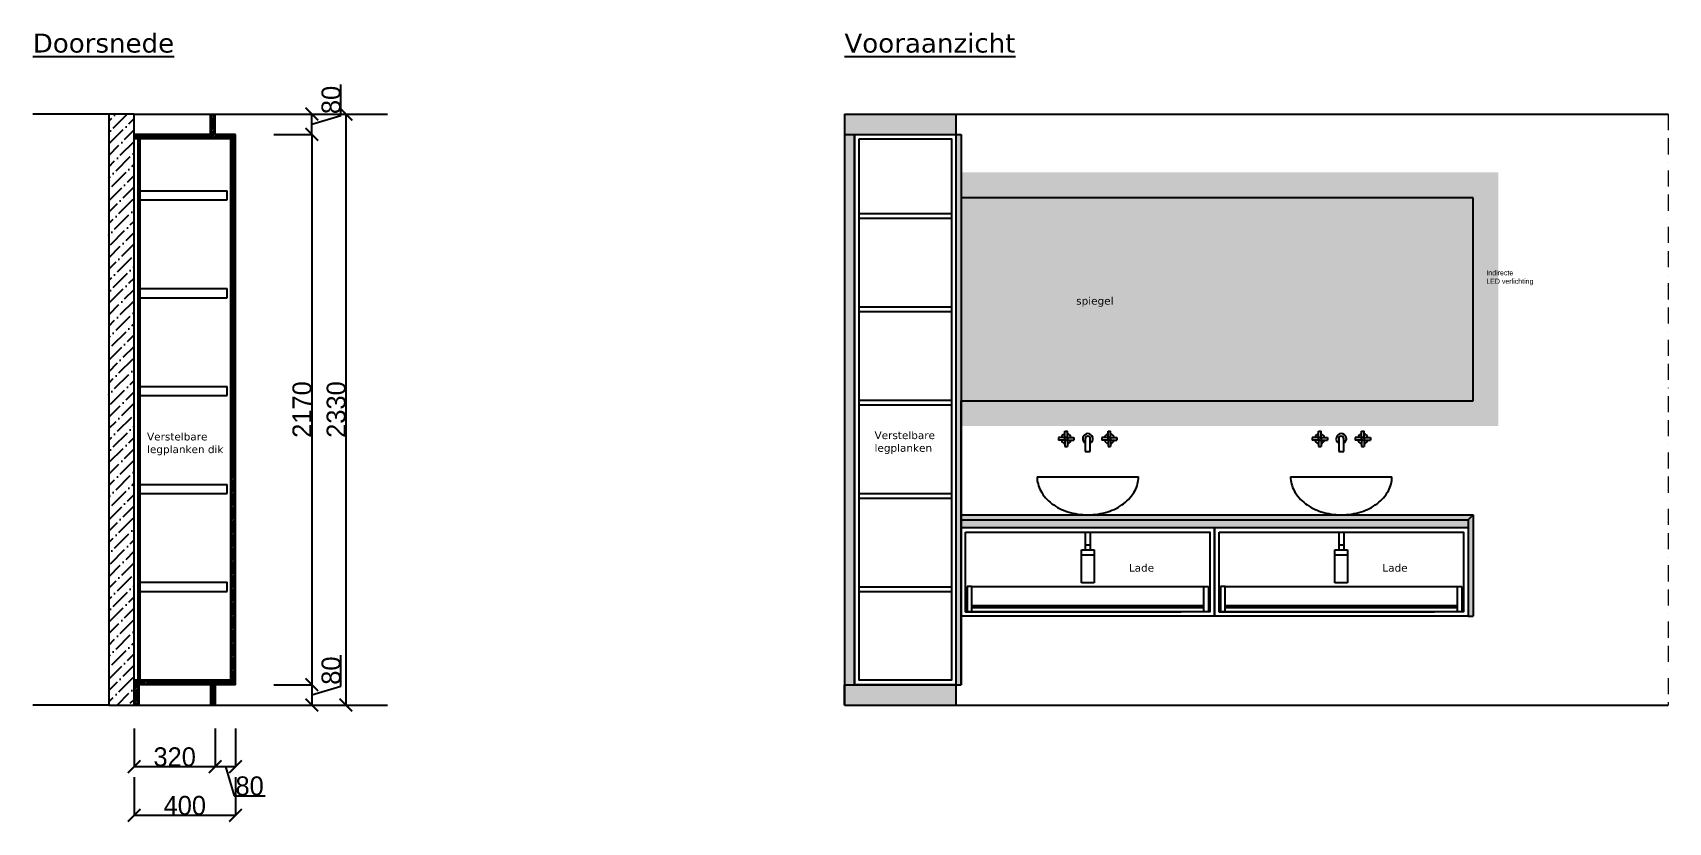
# Model space of a CAD drawing. Header units: millimetres. Extents: x -153917 to -31303, y -39726 to 31262.
# Drawn here: x -99229 to -92777, y -36228 to -33115 of the extents above; entities that cross this region are included whole.
import ezdxf

# ---------------------------------------------------------------- set-up
doc = ezdxf.new("R2010")
doc.units = ezdxf.units.MM
doc.header["$LTSCALE"] = 5
doc.linetypes.add('BORDER', pattern=[44.45, 12.7, -6.35, 12.7, -6.35, 0, -6.35])
for name, color, linetype in [('Bemating', 1, 'Continuous'), ('invulling muren', 252, 'Continuous'), ('Meubel', 8, 'Continuous'), ('muren', 7, 'Continuous'), ('spiegel', 141, 'Continuous'), ('Tekst', 7, 'Continuous'), ('Verlichting', 1, 'Continuous')]:
    doc.layers.add(name, color=color, linetype=linetype)
doc.layers.add('H-HELP', color=6, linetype='Continuous', lineweight=5, plot=False)
doc.layers.add('ruggen kast', color=7, linetype='Continuous', true_color=0xebebeb)
doc.styles.add('Geneva', font='')
doc.styles.get('Geneva').set_extended_font_data('Geneva')
doc.dimstyles.new('ISO-25', dxfattribs={"dimtxt": 100, "dimasz": 25, "dimexe": 1.25, "dimexo": 0.625, "dimtad": 1, "dimtxsty": 'Standard', "dimblk": 'ARCHTICK', "dimcen": 2.5, "dimse1": 1, "dimse2": 1, "dimadec": 0, "dimazin": 0, "dimtfac": 1, "dimtmove": 0, "dimatfit": 3, "dimfxl": 1, "dimarcsym": 0})

# ---------------------------------------------------------------- blocks, each defined once
blk = doc.blocks.new('_ArchTick')
at = {"color": 0, "linetype": 'ByBlock', "const_width": 0.15}
blk.add_lwpolyline([(-0.5, -0.5), (0.5, 0.5)], dxfattribs=at)
blk = doc.blocks.new('*D1048')
at = {"layer": 'Bemating', "color": 0, "lineweight": -2, "transparency": 16777216}
for p, q in [((-98829.4, -36050), (-98829.4, -36201.3)), ((-98429.4, -36050), (-98429.4, -36201.3)), ((-98829.4, -36200), (-98429.4, -36200))]:
    blk.add_line(p, q, dxfattribs=at)
at = {"layer": 'Defpoints', "color": 0, "transparency": 16777216}
for p in [(-98429.4, -35685.4), (-98829.4, -35765.4), (-98429.4, -36200)]:
    blk.add_point(p, dxfattribs=at)
at = {"layer": 'Bemating', "color": 0, "lineweight": -2, "transparency": 16777216, "xscale": 50, "yscale": 50, "zscale": 50, "rotation": 180}
blk.add_blockref('_ArchTick', (-98829.4, -36200), dxfattribs=at)
at = {"layer": 'Bemating', "color": 0, "lineweight": -2, "transparency": 16777216, "xscale": 50, "yscale": 50, "zscale": 50}
blk.add_blockref('_ArchTick', (-98429.4, -36200), dxfattribs=at)
at = {"layer": 'Bemating', "color": 0, "transparency": 16777216, "insert": (-98629.4, -36161.9), "char_height": 75, "attachment_point": 5, "style": 'Geneva'}
blk.add_mtext('400', dxfattribs=at)
blk = doc.blocks.new('*D1049')
at = {"layer": 'Bemating', "color": 0, "lineweight": -2, "transparency": 16777216}
for p, q in [((-98829.4, -35858.3), (-98829.4, -36009.6)), ((-98509.4, -35858.3), (-98509.4, -36009.6)), ((-98829.4, -36008.3), (-98509.4, -36008.3))]:
    blk.add_line(p, q, dxfattribs=at)
at = {"layer": 'Defpoints', "color": 0, "transparency": 16777216}
for p in [(-98829.4, -35765.4), (-98509.4, -35765.4), (-98509.4, -36008.3)]:
    blk.add_point(p, dxfattribs=at)
at = {"layer": 'Bemating', "color": 0, "lineweight": -2, "transparency": 16777216, "xscale": 50, "yscale": 50, "zscale": 50, "rotation": 180}
blk.add_blockref('_ArchTick', (-98829.4, -36008.3), dxfattribs=at)
at = {"layer": 'Bemating', "color": 0, "lineweight": -2, "transparency": 16777216, "xscale": 50, "yscale": 50, "zscale": 50}
blk.add_blockref('_ArchTick', (-98509.4, -36008.3), dxfattribs=at)
at = {"layer": 'Bemating', "color": 0, "transparency": 16777216, "insert": (-98669.4, -35970.2), "char_height": 75, "attachment_point": 5, "style": 'Geneva'}
blk.add_mtext('320', dxfattribs=at)
blk = doc.blocks.new('*D1050')
at = {"layer": 'Bemating', "color": 0, "lineweight": -2, "transparency": 16777216}
for p, q in [((-98509.4, -35858.3), (-98509.4, -36009.6)), ((-98429.4, -35858.3), (-98429.4, -36009.6)), ((-98509.4, -36008.3), (-98429.4, -36008.3)), ((-98469.4, -36008.3), (-98435, -36123)), ((-98435, -36123), (-98312.3, -36123))]:
    blk.add_line(p, q, dxfattribs=at)
at = {"layer": 'Defpoints', "color": 0, "transparency": 16777216}
for p in [(-98429.4, -35685.4), (-98509.4, -35765.4), (-98429.4, -36008.3)]:
    blk.add_point(p, dxfattribs=at)
at = {"layer": 'Bemating', "color": 0, "lineweight": -2, "transparency": 16777216, "xscale": 50, "yscale": 50, "zscale": 50, "rotation": 180}
blk.add_blockref('_ArchTick', (-98509.4, -36008.3), dxfattribs=at)
at = {"layer": 'Bemating', "color": 0, "lineweight": -2, "transparency": 16777216, "xscale": 50, "yscale": 50, "zscale": 50}
blk.add_blockref('_ArchTick', (-98429.4, -36008.3), dxfattribs=at)
at = {"layer": 'Bemating', "color": 0, "transparency": 16777216, "insert": (-98373.7, -36084.9), "char_height": 75, "attachment_point": 5, "style": 'Geneva'}
blk.add_mtext('80', dxfattribs=at)
blk = doc.blocks.new('*D1051')
at = {"layer": 'Bemating', "color": 0, "lineweight": -2, "transparency": 16777216}
for p, q in [((-97993.8, -33435.4), (-97995, -33435.4)), ((-97993.8, -33435.4), (-97993.8, -35765.4)), ((-97993.8, -35765.4), (-97995, -35765.4))]:
    blk.add_line(p, q, dxfattribs=at)
at = {"layer": 'Defpoints', "color": 0, "transparency": 16777216}
for p in [(-97993.8, -33435.4), (-97993.8, -35765.4), (-97993.8, -35765.4)]:
    blk.add_point(p, dxfattribs=at)
at = {"layer": 'Bemating', "color": 0, "lineweight": -2, "transparency": 16777216, "xscale": 50, "yscale": 50, "zscale": 50}
for p, rotation in [((-97993.8, -33435.4), 90), ((-97993.8, -35765.4), 270)]:
    blk.add_blockref('_ArchTick', p, dxfattribs=dict(at, rotation=rotation))
at = {"layer": 'Bemating', "color": 0, "transparency": 16777216, "insert": (-98031.9, -34600.4), "char_height": 75, "attachment_point": 5, "rotation": 90, "style": 'Geneva'}
blk.add_mtext('2330', dxfattribs=at)
blk = doc.blocks.new('*D1052')
at = {"layer": 'Bemating', "color": 0, "lineweight": -2, "transparency": 16777216}
for p, q in [((-98278.5, -33515.4), (-98127.3, -33515.4)), ((-98128.5, -33515.4), (-98128.5, -35685.4)), ((-98278.5, -35685.4), (-98127.3, -35685.4))]:
    blk.add_line(p, q, dxfattribs=at)
at = {"layer": 'Defpoints', "color": 0, "transparency": 16777216}
for p in [(-98429.4, -33515.4), (-98429.4, -35685.4), (-98128.5, -35685.4)]:
    blk.add_point(p, dxfattribs=at)
at = {"layer": 'Bemating', "color": 0, "lineweight": -2, "transparency": 16777216, "xscale": 50, "yscale": 50, "zscale": 50}
for p, rotation in [((-98128.5, -33515.4), 90), ((-98128.5, -35685.4), 270)]:
    blk.add_blockref('_ArchTick', p, dxfattribs=dict(at, rotation=rotation))
at = {"layer": 'Bemating', "color": 0, "transparency": 16777216, "insert": (-98166.7, -34600.4), "char_height": 75, "attachment_point": 5, "rotation": 90, "style": 'Geneva'}
blk.add_mtext('2170', dxfattribs=at)
blk = doc.blocks.new('*D1053')
at = {"layer": 'Bemating', "color": 0, "lineweight": -2, "transparency": 16777216}
for p, q in [((-98013.8, -35691), (-98013.8, -35568.4)), ((-98278.5, -35685.4), (-98127.3, -35685.4)), ((-98128.5, -35685.4), (-98128.5, -35765.4)), ((-98128.5, -35725.4), (-98013.8, -35691)), ((-98278.5, -35765.4), (-98127.3, -35765.4))]:
    blk.add_line(p, q, dxfattribs=at)
at = {"layer": 'Defpoints', "color": 0, "transparency": 16777216}
for p in [(-98429.4, -35685.4), (-98509.4, -35765.4), (-98128.5, -35765.4)]:
    blk.add_point(p, dxfattribs=at)
at = {"layer": 'Bemating', "color": 0, "lineweight": -2, "transparency": 16777216, "xscale": 50, "yscale": 50, "zscale": 50}
for p, rotation in [((-98128.5, -35685.4), 90), ((-98128.5, -35765.4), 270)]:
    blk.add_blockref('_ArchTick', p, dxfattribs=dict(at, rotation=rotation))
at = {"layer": 'Bemating', "color": 0, "transparency": 16777216, "insert": (-98052, -35629.7), "char_height": 75, "attachment_point": 5, "rotation": 90, "style": 'Geneva'}
blk.add_mtext('80', dxfattribs=at)
blk = doc.blocks.new('*D1054')
at = {"layer": 'Bemating', "color": 0, "lineweight": -2, "transparency": 16777216}
for p, q in [((-98013.8, -33441), (-98013.8, -33318.4)), ((-98278.5, -33435.4), (-98127.3, -33435.4)), ((-98128.5, -33515.4), (-98128.5, -33435.4)), ((-98128.5, -33475.4), (-98013.8, -33441)), ((-98278.5, -33515.4), (-98127.3, -33515.4))]:
    blk.add_line(p, q, dxfattribs=at)
at = {"layer": 'Defpoints', "color": 0, "transparency": 16777216}
for p in [(-98509.4, -33435.4), (-98128.5, -33435.4), (-98429.4, -33515.4)]:
    blk.add_point(p, dxfattribs=at)
at = {"layer": 'Bemating', "color": 0, "lineweight": -2, "transparency": 16777216, "xscale": 50, "yscale": 50, "zscale": 50}
for p, rotation in [((-98128.5, -33435.4), 90), ((-98128.5, -33515.4), 270)]:
    blk.add_blockref('_ArchTick', p, dxfattribs=dict(at, rotation=rotation))
at = {"layer": 'Bemating', "color": 0, "transparency": 16777216, "insert": (-98052, -33379.7), "char_height": 75, "attachment_point": 5, "rotation": 90, "style": 'Geneva'}
blk.add_mtext('80', dxfattribs=at)
blk = doc.blocks.new('muurkraan aanzicht')
at = {"layer": 'Meubel'}
for p, q in [((-90, 80), (-80, 80)), ((-90, 50), (-90, 80)), ((-80, 50), (-80, 80)), ((80, 50), (80, 80)), ((80, 80), (90, 80)), ((90, 50), (90, 80)), ((-115, 55), (-115, 45)), ((-85, 55), (-115, 55)), ((-85, 45), (-115, 45)), ((-90, 50), (-90, 20)), ((-90, 20), (-80, 20)), ((-85, 55), (-55, 55)), ((-85, 45), (-55, 45)), ((-80, 50), (-80, 20)), ((-55, 55), (-55, 45)), ((-10, 50), (-10, 0)), ((-10, 0), (10, 0)), ((10, 0), (10, 50)), ((85, 55), (55, 55)), ((55, 55), (55, 45)), ((85, 45), (55, 45)), ((80, 50), (80, 20)), ((80, 20), (90, 20)), ((85, 55), (115, 55)), ((85, 45), (115, 45)), ((90, 50), (90, 20)), ((115, 55), (115, 45))]:
    blk.add_line(p, q, dxfattribs=at)
for centre, radius, start, end in [((-85, 50), 20, 104.47751, 165.52249), ((-85, 50), 20, 14.47751, 75.52249), ((0, 50), 20, 300, 240), ((85, 50), 20, 104.47751, 165.52249), ((85, 50), 20, 14.47751, 75.52249), ((-85, 50), 20, 194.47751, 255.52249), ((-85, 50), 20, 284.47751, 345.52249), ((0, 50), 10, 0, 180), ((85, 50), 20, 194.47751, 255.52249), ((85, 50), 20, 284.47751, 345.52249)]:
    blk.add_arc(centre, radius, start, end, dxfattribs=at)
blk = doc.blocks.new('Sifon')
at = {"layer": 'Meubel'}
for p, q in [((-10, 0), (-10, -70)), ((10, 0), (10, -70)), ((-10, -50), (10, -50)), ((-25, -200), (-25, -70)), ((-25, -70), (25, -70)), ((-25, -90), (25, -90)), ((25, -70), (25, -200)), ((0, -200), (-25, -200)), ((25, -200), (0, -200))]:
    blk.add_line(p, q, dxfattribs=at)

msp = doc.modelspace()

# ---------------------------------------------------------------- hatches: boundary and pattern name
at = {"layer": 'invulling muren'}
h = msp.add_hatch(dxfattribs=at)
h.set_pattern_fill('ANSI36', color=1, scale=10)
h.paths.add_polyline_path([(-98829.398, -33435.436), (-98929.398, -33435.436), (-98929.398, -35765.436), (-98829.398, -35765.436), (-98829.398, -35685.436)])
at = {"layer": 'invulling muren', "transparency": 33554687}
h = msp.add_hatch(dxfattribs=at)
h.set_pattern_fill('ANSI32', color=256)
h.set_pattern_definition([(45, (0, 15039.949), (-6.7351921, 6.7351921), []), (45, (4.49, 15039.949), (-6.7351921, 6.7351921), [])])
h.paths.add_polyline_path([(-98447.398, -33515.436), (-98509.398, -33515.436), (-98829.398, -33515.436), (-98829.398, -33533.436), (-98447.398, -33533.436)])
h.paths.add_polyline_path([(-98429.398, -33515.436), (-98447.398, -33515.436), (-98447.398, -33533.436), (-98447.398, -35685.436), (-98429.398, -35685.436)])
h.paths.add_polyline_path([(-98509.398, -33435.436), (-98527.398, -33435.436), (-98527.398, -33515.436), (-98509.398, -33515.436)])
h.paths.add_polyline_path([(-98805.398, -33533.436), (-98813.398, -33533.436), (-98813.398, -35667.436), (-98805.398, -35667.436)])
h.paths.add_polyline_path([(-98462.398, -35667.436), (-98829.398, -35667.436), (-98829.398, -35685.436), (-98462.398, -35685.436)])
h.paths.add_polyline_path([(-98811.398, -35685.436), (-98829.398, -35685.436), (-98829.398, -35765.436), (-98811.398, -35765.436)])
h.paths.add_polyline_path([(-98509.398, -35685.436), (-98527.398, -35685.436), (-98527.398, -35765.436), (-98509.398, -35765.436)])
h.paths.add_polyline_path([(-98447.398, -35667.436), (-98462.398, -35667.436), (-98462.398, -35685.436), (-98447.398, -35685.436)])
at = {"layer": 'invulling muren', "true_color": 0x937c6c, "transparency": 33554687}
h = msp.add_hatch(color=8, dxfattribs=at)
h.dxf.hatch_style = 1
h.paths.add_polyline_path([(-93547.186, -35015.436), (-95567.186, -35015.436), (-95567.186, -35035.436), (-93567.186, -35035.436)])
h.paths.add_polyline_path([(-93547.186, -35015.436), (-93567.186, -35035.436), (-93567.186, -35415.436), (-93547.186, -35415.436)])
at = {"layer": 'Meubel', "transparency": 33554613}
h = msp.add_hatch(color=256, dxfattribs=at)
h.set_gradient(color1=(255, 255, 255), color2=(247, 242, 129), rotation=180, name='INVCURVED')
h.paths.add_polyline_path([(-93447.186, -33665.436), (-93547.186, -33665.436), (-95567.186, -33665.436), (-95567.186, -33765.436), (-93547.186, -33765.436)])
at = {"layer": 'Meubel', "transparency": 33554687}
h = msp.add_hatch(color=256, dxfattribs=at)
h.dxf.hatch_style = 1
h.set_gradient(color1=(240, 245, 245), color2=(203, 231, 235), tint=1, name='INVSPHERICAL')
h.paths.add_polyline_path([(-93547.186, -33765.436), (-95567.186, -33765.436), (-95567.186, -34565.436), (-93547.186, -34565.436)])
at = {"layer": 'Meubel', "transparency": 33554613}
h = msp.add_hatch(color=256, dxfattribs=at)
h.set_gradient(color1=(255, 255, 255), color2=(247, 242, 129), name='INVCURVED')
h.paths.add_polyline_path([(-93547.186, -34565.436), (-95567.186, -34565.436), (-95567.186, -34665.436), (-93547.186, -34665.436), (-93447.186, -34665.436)])
at = {"layer": 'ruggen kast', "true_color": 0xdbdbdb, "transparency": 33554687}
h = msp.add_hatch(color=254, dxfattribs=at)
h.dxf.hatch_style = 1
h.paths.add_polyline_path([(-95587.186, -33435.436), (-96027.186, -33435.436), (-96027.186, -33515.436), (-95587.186, -33515.436)])
h.paths.add_polyline_path([(-95587.186, -35685.436), (-96027.186, -35685.436), (-96027.186, -35765.436), (-95587.186, -35765.436)])
at = {"layer": 'ruggen kast', "transparency": 33554687}
h = msp.add_hatch(color=256, dxfattribs=at)
h.dxf.hatch_style = 1
h.paths.add_polyline_path([(-95987.186, -33515.436), (-96027.186, -33515.436), (-96027.186, -35685.436), (-95987.186, -35685.436)])
h.paths.add_polyline_path([(-95567.186, -33515.436), (-95587.186, -33515.436), (-95587.186, -35685.436), (-95567.186, -35685.436), (-95567.186, -35015.436), (-95567.186, -34565.436)])
at = {"layer": 'ruggen kast', "true_color": 0xdbdbdb, "transparency": 33554687}
h = msp.add_hatch(color=254, dxfattribs=at)
h.dxf.hatch_style = 1
h.paths.add_polyline_path([(-94567.186, -35035.436), (-95567.186, -35035.436), (-95567.186, -35065.436), (-94567.186, -35065.436)])
h.paths.add_polyline_path([(-93567.186, -35035.436), (-94567.186, -35035.436), (-94567.186, -35065.436), (-93567.186, -35065.436)])
at = {"layer": 'Verlichting', "transparency": 33554687}
h = msp.add_hatch(color=256, dxfattribs=at)
h.dxf.hatch_style = 1
h.set_gradient(color1=(255, 255, 255), color2=(255, 255, 184), rotation=180, tint=1)
h.paths.add_polyline_path([(-93447.186, -33765.436), (-93447.186, -33665.436), (-93547.186, -33765.436), (-93547.186, -34565.436), (-93447.186, -34665.436), (-93447.186, -34565.436)])

# ---------------------------------------------------------------- linework, layer by layer
at = {"layer": 'H-HELP', "linetype": 'BORDER'}
msp.add_line((-92777.186, -33435.436), (-92777.186, -35765.436), dxfattribs=at)
at = {"layer": 'Meubel'}
for p, q in [((-98527.398, -33515.436), (-98527.398, -33435.436)), ((-98509.398, -33515.436), (-98509.398, -33435.436)), ((-96027.186, -33435.436), (-95567.186, -33435.436)), ((-96027.186, -33435.436), (-96027.186, -33515.436)), ((-95587.186, -33435.436), (-95587.186, -35765.436)), ((-98429.398, -33515.436), (-98829.398, -33515.436)), ((-98447.398, -33533.436), (-98829.398, -33533.436)), ((-98813.398, -35667.436), (-98813.398, -33533.436)), ((-98805.398, -35667.436), (-98805.398, -33533.436)), ((-98429.398, -33515.436), (-98509.398, -33515.436)), ((-98447.398, -35685.436), (-98447.398, -33515.436)), ((-98429.398, -35685.436), (-98429.398, -33515.436)), ((-96027.186, -33515.436), (-95567.186, -33515.436)), ((-95987.186, -33515.436), (-95987.186, -35685.436)), ((-95567.186, -33515.436), (-95567.186, -35685.436)), ((-98805.398, -33737.436), (-98462.398, -33737.436)), ((-98462.398, -33773.436), (-98462.398, -33737.436)), ((-98805.398, -33773.436), (-98462.398, -33773.436)), ((-93547.186, -33765.436), (-95567.186, -33765.436)), ((-93547.186, -34565.436), (-93547.186, -33765.436)), ((-95969.186, -33827.436), (-95605.186, -33827.436)), ((-95969.186, -33845.436), (-95605.186, -33845.436)), ((-98805.398, -34123.436), (-98462.398, -34123.436)), ((-98462.398, -34159.436), (-98462.398, -34123.436)), ((-98805.398, -34159.436), (-98462.398, -34159.436)), ((-95969.186, -34195.436), (-95605.186, -34195.436)), ((-95969.186, -34213.436), (-95605.186, -34213.436)), ((-98805.398, -34509.436), (-98462.398, -34509.436)), ((-98462.398, -34545.436), (-98462.398, -34509.436)), ((-98805.398, -34545.436), (-98462.398, -34545.436)), ((-95969.186, -34563.436), (-95605.186, -34563.436)), ((-95969.186, -34581.436), (-95605.186, -34581.436)), ((-95567.186, -35015.436), (-95567.186, -34565.436)), ((-95567.186, -34565.436), (-93547.186, -34565.436)), ((-98805.398, -34895.436), (-98462.398, -34895.436)), ((-98462.398, -34931.436), (-98462.398, -34895.436)), ((-95267.186, -34865.436), (-94867.186, -34865.436)), ((-94267.186, -34865.436), (-93867.186, -34865.436)), ((-98805.398, -34931.436), (-98462.398, -34931.436)), ((-95969.186, -34931.436), (-95605.186, -34931.436)), ((-95969.186, -34949.436), (-95605.186, -34949.436)), ((-95567.186, -35685.436), (-95567.186, -35015.436)), ((-95567.186, -35015.436), (-93547.186, -35015.436)), ((-95567.186, -35035.436), (-93567.186, -35035.436)), ((-95267.186, -35015.436), (-94867.186, -35015.436)), ((-94267.186, -35015.436), (-93867.186, -35015.436)), ((-93567.186, -35035.436), (-93547.186, -35015.436)), ((-93567.186, -35035.436), (-93567.186, -35415.436)), ((-93547.186, -35015.436), (-93547.186, -35415.436)), ((-95567.186, -35065.436), (-93567.186, -35065.436)), ((-95077.186, -35083.436), (-95057.186, -35083.436)), ((-94567.186, -35065.436), (-94567.186, -35415.436)), ((-94077.186, -35083.436), (-94057.186, -35083.436)), ((-98805.398, -35281.436), (-98462.398, -35281.436)), ((-98462.398, -35317.436), (-98462.398, -35281.436)), ((-98805.398, -35317.436), (-98462.398, -35317.436)), ((-95969.186, -35299.436), (-95605.186, -35299.436)), ((-95969.186, -35667.436), (-95969.186, -35317.436)), ((-95969.186, -35317.436), (-95605.186, -35317.436)), ((-95525.186, -35297.436), (-95543.186, -35297.436)), ((-95543.186, -35297.436), (-95543.186, -35397.436)), ((-95525.186, -35397.436), (-95525.186, -35297.436)), ((-95525.186, -35297.436), (-94609.186, -35297.436)), ((-94609.186, -35397.436), (-94609.186, -35297.436)), ((-94609.186, -35297.436), (-94591.186, -35297.436)), ((-94591.186, -35297.436), (-94591.186, -35397.436)), ((-94525.186, -35297.436), (-94543.186, -35297.436)), ((-94543.186, -35297.436), (-94543.186, -35397.436)), ((-94525.186, -35397.436), (-94525.186, -35297.436)), ((-94525.186, -35297.436), (-93609.186, -35297.436)), ((-93609.186, -35397.436), (-93609.186, -35297.436)), ((-93609.186, -35297.436), (-93591.186, -35297.436)), ((-93591.186, -35297.436), (-93591.186, -35397.436)), ((-93567.186, -35415.436), (-95567.186, -35415.436)), ((-95549.186, -35397.436), (-94699.186, -35397.436)), ((-95525.186, -35397.436), (-95525.186, -35373.436)), ((-95525.186, -35373.436), (-94609.186, -35373.436)), ((-95525.186, -35381.436), (-94609.186, -35381.436)), ((-94609.186, -35397.436), (-94609.186, -35373.436)), ((-94549.186, -35397.436), (-93699.186, -35397.436)), ((-94525.186, -35397.436), (-94525.186, -35373.436)), ((-94525.186, -35373.436), (-93609.186, -35373.436)), ((-94525.186, -35381.436), (-93609.186, -35381.436)), ((-93609.186, -35397.436), (-93609.186, -35373.436)), ((-93567.186, -35415.436), (-93547.186, -35415.436)), ((-98447.398, -35667.436), (-98829.398, -35667.436)), ((-98829.398, -35667.436), (-98805.398, -35667.436)), ((-98429.398, -35685.436), (-98829.398, -35685.436)), ((-98829.398, -35685.436), (-98829.398, -35765.436)), ((-98811.398, -35685.436), (-98811.398, -35765.436)), ((-98527.398, -35685.436), (-98527.398, -35765.436)), ((-98429.398, -35685.436), (-98509.398, -35685.436)), ((-98509.398, -35685.436), (-98509.398, -35765.436)), ((-96027.186, -35765.436), (-96027.186, -35685.436)), ((-96027.186, -35685.436), (-95567.186, -35685.436))]:
    msp.add_line(p, q, dxfattribs=at)
for points in [[(-95987.186, -33515.436), (-95587.186, -33515.436), (-95587.186, -35685.436), (-95987.186, -35685.436)], [(-95969.186, -33533.436), (-95605.186, -33533.436), (-95605.186, -35667.436), (-95969.186, -35667.436)], [(-95567.186, -35065.436), (-94567.186, -35065.436), (-94567.186, -35415.436), (-95567.186, -35415.436)], [(-95549.186, -35083.436), (-94585.186, -35083.436), (-94585.186, -35397.436), (-95549.186, -35397.436)], [(-94567.186, -35065.436), (-93567.186, -35065.436), (-93567.186, -35415.436), (-94567.186, -35415.436)], [(-94549.186, -35083.436), (-93585.186, -35083.436), (-93585.186, -35397.436), (-94549.186, -35397.436)]]:
    msp.add_lwpolyline(points, close=True, dxfattribs=at)
for points in [[(-95267.186, -34865.436, 0.12682236), (-95252.998, -34920.474, 0.10607002), (-95208.608, -34971.502, 0.08578281), (-95146.04, -35003.47, 0.07544462), (-95067.186, -35015.436, 0.07544462), (-94988.332, -35003.47, 0.08578281), (-94925.765, -34971.502, 0.10607002), (-94881.374, -34920.474, 0.12682236), (-94867.186, -34865.436, 0.12682236)], [(-94267.186, -34865.436, 0.12682236), (-94252.998, -34920.474, 0.10607002), (-94208.608, -34971.502, 0.08578281), (-94146.04, -35003.47, 0.07544462), (-94067.186, -35015.436, 0.07544462), (-93988.332, -35003.47, 0.08578281), (-93925.765, -34971.502, 0.10607002), (-93881.374, -34920.474, 0.12682236), (-93867.186, -34865.436, 0.12682236)]]:
    msp.add_lwpolyline(points, format="xyb", dxfattribs=at)
at = {"layer": 'muren'}
for p, q in [((-98929.398, -33435.436), (-99229.398, -33435.436)), ((-98929.398, -33435.436), (-98929.398, -35765.436)), ((-98829.398, -33435.436), (-98929.398, -33435.436)), ((-98829.398, -35765.436), (-98829.398, -33435.436)), ((-98829.398, -33435.436), (-97829.398, -33435.436)), ((-96027.186, -33435.436), (-92777.186, -33435.436)), ((-96027.186, -33435.436), (-96027.186, -35765.436)), ((-98929.398, -35765.436), (-99229.398, -35765.436)), ((-98929.398, -35765.436), (-98829.398, -35765.436)), ((-98829.398, -35765.436), (-97829.398, -35765.436)), ((-96027.186, -35765.436), (-92777.186, -35765.436))]:
    msp.add_line(p, q, dxfattribs=at)

# ---------------------------------------------------------------- block references
at = {"layer": 'Meubel'}
for name, p in [('muurkraan aanzicht', (-95067.186, -34765.436)), ('muurkraan aanzicht', (-94067.186, -34765.436)), ('Sifon', (-95067.186, -35083.436)), ('Sifon', (-94067.186, -35083.436))]:
    msp.add_blockref(name, p, dxfattribs=at)

# ---------------------------------------------------------------- texts
at = {"layer": 'spiegel', "insert": (-95113.047, -34156.721), "char_height": 30, "attachment_point": 1}
msp.add_mtext_dynamic_manual_height_columns('{\\fVerdana|b0|i0|c0|p34;spiegel}', width=513.71165, gutter_width=12.5, heights=[0], dxfattribs=at)
at = {"layer": 'Tekst', "char_height": 75, "width": 2800, "attachment_point": 1}
for s, insert in [('{\\fVerdana|b0|i0|c0|p34;\\LDoorsnede}', (-99229.398, -33117.785)), ('{\\fVerdana|b0|i0|c0|p34;\\LVooraanzicht}', (-96027.186, -33117.785))]:
    msp.add_mtext(s, dxfattribs=dict(at, insert=insert))
at = {"layer": 'Tekst', "char_height": 30, "attachment_point": 1}
for s, insert in [('{\\fVerdana|b0|i0|c0|p34;Verstelbare\\Plegplanken dik}', (-98778.357, -34692.175)), ('{\\fVerdana|b0|i0|c0|p34;Verstelbare\\Plegplanken}', (-95908.376, -34686.906)), ('{\\fVerdana|b0|i0|c0|p34;Lade}', (-94905.155, -35209.487)), ('{\\fVerdana|b0|i0|c0|p34;Lade}', (-93905.155, -35209.487))]:
    msp.add_mtext_dynamic_manual_height_columns(s, width=513.71165, gutter_width=12.5, heights=[0], dxfattribs=dict(at, insert=insert))
at = {"layer": 'Verlichting', "insert": (-93494.868, -34051.14), "char_height": 20, "width": 322.13845, "attachment_point": 1}
msp.add_mtext('Indirecte\\PLED verlichting', dxfattribs=at)

# ---------------------------------------------------------------- dimensions: what is measured, and where the dimension line sits
at = {"layer": 'Bemating'}
for base, p1, p2, picture, middle in [((-98128.532, -33435.436), (-98429.398, -33515.436), (-98509.398, -33435.436), '*D1054', (-98051.97, -33440.405)), ((-97993.758, -35765.436), (-97993.758, -33435.436), (-97993.758, -35765.436), '*D1051', (-98031.883, -34600.436)), ((-98128.532, -35685.436), (-98429.398, -33515.436), (-98429.398, -35685.436), '*D1052', (-98166.657, -34600.436)), ((-98128.532, -35765.436), (-98429.398, -35685.436), (-98509.398, -35765.436), '*D1053', (-98051.97, -35690.405))]:
    dim = msp.add_linear_dim(base=base, p1=p1, p2=p2, angle=90, dimstyle='ISO-25', override={"dimtxt": 75, "dimasz": 50, "dimtxsty": 'Geneva', "dimse1": 0, "dimse2": 0, "dimtmove": 1, "dimfxl": 150, "dimfxlon": 1}, dxfattribs=at)
    dim.commit()
    dim.dimension.update_dxf_attribs({"geometry": picture, "text_midpoint": middle})
for base, p1, p2, picture, middle in [((-98429.398, -36200.025), (-98829.398, -35765.436), (-98429.398, -35685.436), '*D1048', (-98629.398, -36161.9)), ((-98429.398, -36008.31), (-98509.398, -35765.436), (-98429.398, -35685.436), '*D1050', (-98434.366, -36084.873)), ((-98509.398, -36008.31), (-98829.398, -35765.436), (-98509.398, -35765.436), '*D1049', (-98669.398, -35970.185))]:
    dim = msp.add_linear_dim(base=base, p1=p1, p2=p2, dimstyle='ISO-25', override={"dimtxt": 75, "dimasz": 50, "dimtxsty": 'Geneva', "dimse1": 0, "dimse2": 0, "dimtmove": 1, "dimfxl": 150, "dimfxlon": 1}, dxfattribs=at)
    dim.commit()
    dim.dimension.update_dxf_attribs({"geometry": picture, "text_midpoint": middle})

doc.saveas('drawing.dxf')
